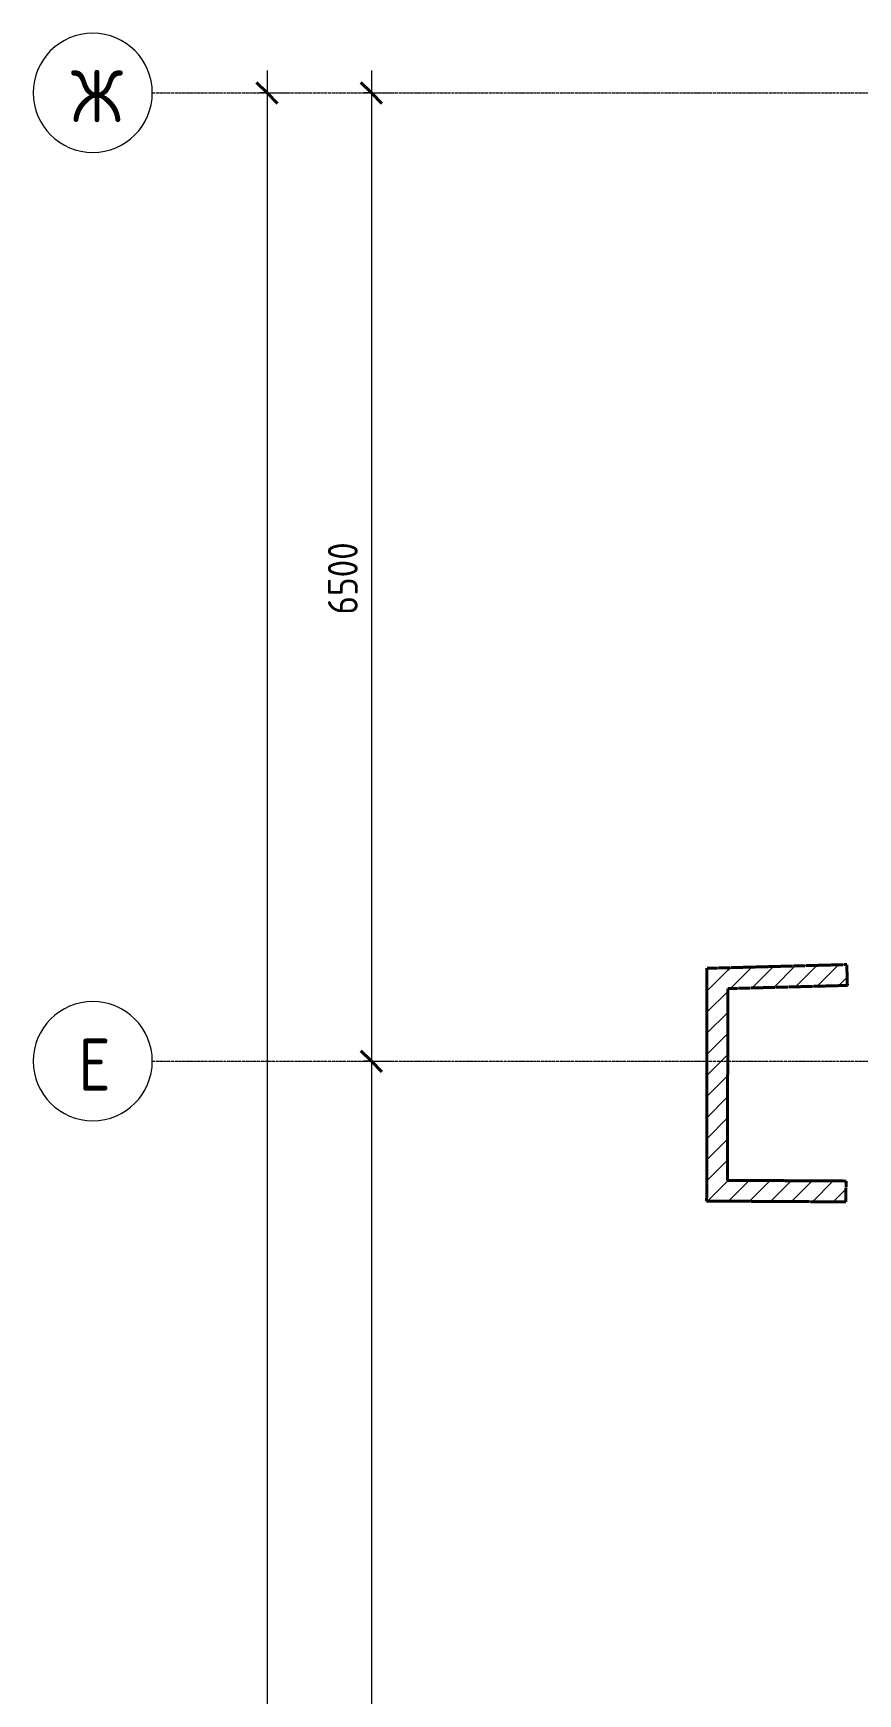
# Model space of a CAD drawing. Header units: millimetres. Extents: x -11886 to 379896, y -8130 to 47743.
# Drawn here: x -11886 to -6349, y 32611 to 43757 of the extents above; entities that cross this region are included whole.
import ezdxf

# ---------------------------------------------------------------- set-up
doc = ezdxf.new("R2010")
doc.units = ezdxf.units.MM
doc.linetypes.add('ADSK_Линия сетки', pattern=[25, 20, -2.5, 0, -2.5])
doc.linetypes.add('ADSK_Снесено', pattern=[4.5, 3, -1.5])
for name, color, linetype, lineweight in [('Оси', 7, 'Continuous', 9), ('Размеры', 7, 'Continuous', 9), ('Размеры-100', 7, 'Continuous', 9)]:
    doc.layers.add(name, color=color, linetype=linetype, lineweight=lineweight)
doc.layers.add('Стены наружные', color=1, linetype='ADSK_Снесено', lineweight=18, true_color=0xff0000)
doc.styles.add('GOST Common', font='GOST_Common.ttf', dxfattribs={"width": 0.9, "height": 350})
doc.styles.add('GOST Common_1', font='GOST_Common.ttf', dxfattribs={"width": 0.9, "height": 200})
doc.dimstyles.new('ADSK_Основной_2_мм_Округление_до_1_мм', dxfattribs={"dimscale": 304.8, "dimtxt": 201.142999, "dimasz": 0.463911, "dimexe": 0.492126, "dimexo": 0.492126, "dimgap": 0.098425, "dimtad": 1, "dimdec": 0, "dimdsep": 46, "dimtxsty": 'GOST Common_1', "dimblk1": 'OBLIQUE', "dimblk2": 'OBLIQUE', "dimsah": 1, "dimcen": 0.09, "dimdle": 0.492126, "dimazin": 2, "dimtfac": 1, "dimtdec": 4, "dimtix": 1, "dimtmove": 0, "dimatfit": 3, "dimfxl": 1, "dimtvp": 1, "dimtolj": 1, "dimtzin": 0, "dimlwd": 20, "dimlwe": 20, "dimarcsym": 2})
pattern_1 = [(45, (0, 0), (-70.71068, 70.71068), [])]

# ---------------------------------------------------------------- blocks, each defined once
blk = doc.blocks.new('Ось сетки - Круг_Ø8 мм-6577-01 План 1-го этажа маркировочный')
at = {"layer": 'Оси', "lineweight": 20}
for start, end in [(360, 180), (180, 360)]:
    blk.add_arc((0, 0), 4, start, end, dxfattribs=at)
blk = doc.blocks.new('DIMBLOCK13-01 План 1-го этажа маркировочный')
at = {"layer": 'Размеры-100', "lineweight": 20, "transparency": 16777216}
for p, q in [((-9615, 43507), (-9615, 36857)), ((-9615, 43357), (-9665, 43357)), ((-9615, 43357), (-9465, 43357)), ((-9615, 36857), (-9665, 36857)), ((-9615, 36857), (-9465, 36857))]:
    blk.add_line(p, q, dxfattribs=at)
at = {"layer": 'Размеры-100', "lineweight": 40, "transparency": 16777216}
for p, q in [((-9615, 43357), (-9686, 43427)), ((-9615, 43357), (-9545, 43286)), ((-9615, 36857), (-9686, 36927)), ((-9615, 36857), (-9545, 36786))]:
    blk.add_line(p, q, dxfattribs=at)
at = {"layer": 'Размеры-100', "color": 0, "lineweight": 20, "transparency": 16777216, "insert": (-9907, 39855), "char_height": 200, "width": 605.47, "attachment_point": 1, "rotation": 90, "line_spacing_factor": 1.022761, "style": 'GOST Common_1'}
blk.add_mtext('6500', dxfattribs=at)
blk = doc.blocks.new('_Oblique')
at = {"color": 0, "linetype": 'ByBlock', "lineweight": -2}
blk.add_line((-0.5, -0.5), (0.5, 0.5), dxfattribs=at)
blk = doc.blocks.new('DIMBLOCK14-01 План 1-го этажа маркировочный')
at = {"layer": 'Размеры-100', "lineweight": 40, "transparency": 16777216}
for p, q in [((-9615, 36857), (-9686, 36927)), ((-9615, 36857), (-9545, 36786)), ((-9615, 20557), (-9686, 20627)), ((-9615, 20557), (-9545, 20486))]:
    blk.add_line(p, q, dxfattribs=at)
at = {"layer": 'Размеры-100', "lineweight": 20, "transparency": 16777216}
for p, q in [((-9615, 36857), (-9665, 36857)), ((-9615, 36857), (-9615, 20557)), ((-9615, 36857), (-9465, 36857)), ((-9615, 20557), (-9665, 20557)), ((-9615, 20557), (-9465, 20557))]:
    blk.add_line(p, q, dxfattribs=at)
at = {"layer": 'Размеры-100', "color": 0, "lineweight": 20, "transparency": 16777216, "insert": (-9907, 28410), "char_height": 200, "width": 711.84, "attachment_point": 1, "rotation": 90, "line_spacing_factor": 1.022761, "style": 'GOST Common_1'}
blk.add_mtext('16300', dxfattribs=at)
blk = doc.blocks.new('DIMBLOCK20-01 План 1-го этажа маркировочный')
at = {"layer": 'Размеры-100', "lineweight": 20, "transparency": 16777216}
for p, q in [((-10315, 43507), (-10315, -1993)), ((-10315, 43357), (-10365, 43357)), ((-10315, 43357), (-10165, 43357)), ((-10315, -1843), (-10365, -1843)), ((-10315, -1843), (-10165, -1843))]:
    blk.add_line(p, q, dxfattribs=at)
at = {"layer": 'Размеры-100', "lineweight": 40, "transparency": 16777216}
for p, q in [((-10315, 43357), (-10386, 43427)), ((-10315, 43357), (-10245, 43286)), ((-10315, -1843), (-10386, -1773)), ((-10315, -1843), (-10245, -1914))]:
    blk.add_line(p, q, dxfattribs=at)
at = {"layer": 'Размеры-100', "color": 0, "lineweight": 20, "transparency": 16777216, "insert": (-10607, 20433), "char_height": 200, "width": 777.3, "attachment_point": 1, "rotation": 90, "line_spacing_factor": 1.022761, "style": 'GOST Common_1'}
blk.add_mtext('45200', dxfattribs=at)

msp = doc.modelspace()

# ---------------------------------------------------------------- hatches: boundary and pattern name
at = {"layer": 'Стены наружные', "lineweight": 9}
h = msp.add_hatch(dxfattribs=at)
h.set_pattern_fill('FP_1', color=256, style=0, pattern_type=2)
h.set_pattern_definition(pattern_1)
h.paths.add_polyline_path([(-7223.61, 36057.02), (-7222.02, 37484.05), (-7361.85, 37480.33), (-7363.61, 36057.8)])
h = msp.add_hatch(dxfattribs=at)
h.set_pattern_fill('FP_1', color=256, style=0, pattern_type=2)
h.set_pattern_definition(pattern_1)
h.paths.add_polyline_path([(-7222.02, 37344), (-6418.93, 37365.38), (-6422.66, 37505.33), (-7221.84, 37484.05)])
h = msp.add_hatch(dxfattribs=at)
h.set_pattern_fill('FP_1', color=256, style=0, pattern_type=2)
h.set_pattern_definition(pattern_1)
h.paths.add_polyline_path([(-6428.64, 35912.55), (-6428.64, 36052.56), (-7363.61, 36057.02), (-7363.61, 35917.8), (-7222.02, 35917.01)])

# ---------------------------------------------------------------- linework, layer by layer
at = {"layer": 'Оси', "linetype": 'ADSK_Линия сетки'}
for p, q in [((-11086.22, 43356.79), (57141.72, 43356.79)), ((-11086.22, 36856.79), (57141.72, 36856.79))]:
    msp.add_line(p, q, dxfattribs=at)
at = {"layer": 'Стены наружные', "color": 18, "lineweight": 40, "true_color": 0x000000}
for p, q in [((-7361.85, 37480.33), (-7363.78, 35917.8)), ((-6422.66, 37505.33), (-7361.85, 37480.33)), ((-6418.93, 37365.38), (-6422.66, 37505.33)), ((-7223.61, 36057.02), (-7222.02, 37344)), ((-7222.02, 37344), (-6418.93, 37365.38)), ((-6427.86, 36052.55), (-7223.61, 36057.02)), ((-6428.64, 35912.55), (-6427.86, 36052.55)), ((-7363.78, 35917.8), (-6428.64, 35912.55))]:
    msp.add_line(p, q, dxfattribs=at)

# ---------------------------------------------------------------- block references
at = {"layer": 'Оси', "lineweight": 20, "xscale": 99.99999999999993, "yscale": 99.99999999999993, "zscale": 99.99999999999993, "rotation": 269.9999999999994}
for p in [(-11486.22, 43356.79), (-11486.22, 36856.79)]:
    msp.add_blockref('Ось сетки - Круг_Ø8 мм-6577-01 План 1-го этажа маркировочный', p, dxfattribs=at)

# ---------------------------------------------------------------- texts
at = {"layer": 'Оси', "char_height": 350, "attachment_point": 1, "style": 'GOST Common'}
for s, insert, width in [('\\fGOST Common|b0|i0|c204|p34|;\\W.9;Ж', (-11632.4, 43509.38), 389.6201), ('\\fGOST Common|b0|i0|c204|p34|;\\W.9;Е', (-11584.7, 37009.38), 274.1771)]:
    msp.add_mtext(s, dxfattribs=dict(at, insert=insert, width=width))

# ---------------------------------------------------------------- dimensions: what is measured, and where the dimension line sits
at = {"layer": 'Размеры', "lineweight": 20}
for base, p1, p2, override, picture, middle in [((-10315.21, -1843.21), (-10215.22, 43356.79), (-10215.22, -1843.21), {"dimpost": '<>', "dimfxl": 45200}, 'DIMBLOCK20-01 План 1-го этажа маркировочный', (-10445.21, 20756.79)), ((-9615.21, 36856.79), (-9515.22, 43356.79), (-9515.22, 36856.79), {"dimpost": '<>', "dimfxl": 6500}, 'DIMBLOCK13-01 План 1-го этажа маркировочный', (-9745.21, 40106.79)), ((-9615.21, 20556.79), (-9515.22, 36856.79), (-9515.22, 20556.79), {"dimpost": '<>', "dimfxl": 16300}, 'DIMBLOCK14-01 План 1-го этажа маркировочный', (-9745.21, 28706.79))]:
    dim = msp.add_linear_dim(base=base, p1=p1, p2=p2, angle=90, dimstyle='ADSK_Основной_2_мм_Округление_до_1_мм', override=override, dxfattribs=at)
    dim.commit()
    dim.dimension.update_dxf_attribs({"geometry": picture, "text_midpoint": middle})

doc.saveas('drawing.dxf')
